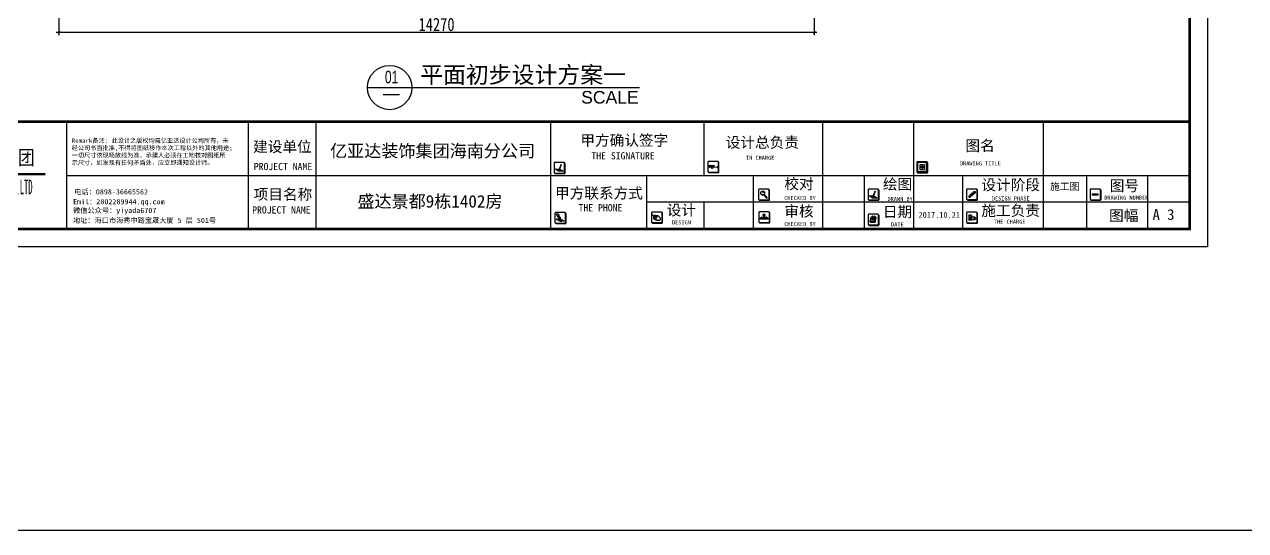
# Model space of a CAD drawing. Header units: millimetres. Extents: x -77055 to 331180, y -861586 to -491011.
# Drawn here: x 142593 to 165665, y -781612 to -772042 of the extents above; entities that cross this region are included whole.
import ezdxf
from ezdxf.enums import TextEntityAlignment as Align

# ---------------------------------------------------------------- set-up
doc = ezdxf.new("R2010")
doc.units = ezdxf.units.MM
doc.header["$PDMODE"] = 3
for name, color, linetype in [('0-01图框模板说明', 2, 'Continuous'), ('0-02图框细线', 136, 'Continuous'), ('250', 250, 'Continuous'), ('TK', 7, 'Continuous')]:
    doc.layers.add(name, color=color, linetype=linetype)
doc.styles.add('ar', font='arial.ttf')
doc.styles.add('DIM', font='simhei.ttf', dxfattribs={"width": 0.8})
doc.styles.add('H1', font='')
doc.styles.get("Standard").update_dxf_attribs({"font": 'simhei.ttf'})
doc.styles.add('黑体', font='simhei.ttf')
doc.styles.get('H1').set_extended_font_data('SimSun')
doc.dimstyles.new('1-50', dxfattribs={"dimscale": 50, "dimtxt": 5, "dimasz": 1, "dimexe": 1, "dimexo": 0.1, "dimgap": 0.5, "dimtad": 1, "dimdec": 0, "dimdsep": 46, "dimtxsty": 'DIM', "dimblk": 'ARCHTICK', "dimcen": 4, "dimdle": 1, "dimclrd": 3, "dimclre": 3, "dimclrt": 1, "dimadec": 0, "dimazin": 0, "dimtfac": 1, "dimtdec": 0, "dimtmove": 2, "dimatfit": 3, "dimldrblk": 'DOT', "dimfxl": 15, "dimfxlon": 1, "dimarcsym": 0})

# ---------------------------------------------------------------- blocks, each defined once
blk = doc.blocks.new('_ArchTick')
at = {"color": 0, "linetype": 'ByBlock', "const_width": 0.15}
blk.add_lwpolyline([(-0.5, -0.5), (0.5, 0.5)], dxfattribs=at)
blk = doc.blocks.new('*D402')
at = {"layer": '250', "color": 3, "lineweight": -2}
for p, q in [((143245, -771445), (143245, -772245)), ((157515, -771445), (157515, -772245)), ((157565, -772195), (143195, -772195))]:
    blk.add_line(p, q, dxfattribs=at)
at = {"layer": 'Defpoints', "color": 0}
for p in [(143245, -770810), (157515, -770810), (143245, -772195)]:
    blk.add_point(p, dxfattribs=at)
at = {"layer": '250', "color": 3, "lineweight": -2, "xscale": 50, "yscale": 50, "zscale": 50, "rotation": 180}
blk.add_blockref('_ArchTick', (143245, -772195), dxfattribs=at)
at = {"layer": '250', "color": 3, "lineweight": -2, "xscale": 50, "yscale": 50, "zscale": 50}
blk.add_blockref('_ArchTick', (157515, -772195), dxfattribs=at)
at = {"layer": '250', "color": 1, "insert": (150380, -772044), "char_height": 250, "attachment_point": 5, "style": 'DIM'}
blk.add_mtext('14270', dxfattribs=at)
blk = doc.blocks.new('_Dot')
at = {"color": 0, "linetype": 'ByBlock', "lineweight": -2}
blk.add_line((-0.5, 0), (-1, 0), dxfattribs=at)
at = {"color": 0, "linetype": 'ByBlock', "const_width": 0.5}
blk.add_lwpolyline([(-0.25, 0, 1), (0.25, 0, 1)], format="xyb", close=True, dxfattribs=at)
blk = doc.blocks.new('A$C277C16EF')
at = {"layer": '0-01图框模板说明'}
for points in [[(-12145, 1411, -0.414214), (-12158, 1397), (-12331, 1397, -0.071272), (-12335, 1398, 0.348143), (-12322, 1388), (-12149, 1388, 0.414214), (-12135, 1401), (-12135, 1574, 0.333108), (-12145, 1587, -0.057743), (-12145, 1584)], [(-9240, 1428, -0.414214), (-9254, 1415), (-9427, 1415, -0.071272), (-9430, 1416, 0.348143), (-9417, 1405), (-9245, 1405, 0.414214), (-9231, 1419), (-9231, 1592, 0.333108), (-9241, 1605, -0.057743), (-9240, 1601)], [(-5292, 1424, -0.414214), (-5306, 1411), (-5479, 1411, -0.071272), (-5482, 1411, 0.348143), (-5470, 1401), (-5297, 1401, 0.414214), (-5283, 1414), (-5283, 1587, 0.333108), (-5293, 1600, -0.057743), (-5292, 1597)], [(-8283, 904, -0.414214), (-8296, 891), (-8469, 891, -0.071272), (-8473, 891, 0.348143), (-8460, 881), (-8287, 881, 0.414214), (-8273, 894), (-8273, 1067, 0.333108), (-8283, 1080, -0.057743), (-8283, 1077)], [(-6214, 904, -0.414214), (-6227, 891), (-6400, 891, -0.071272), (-6404, 891, 0.348143), (-6391, 881), (-6218, 881, 0.414214), (-6205, 894), (-6205, 1067, 0.333108), (-6214, 1080, -0.057743), (-6214, 1077)], [(-4353, 909, -0.414214), (-4366, 895), (-4539, 895, -0.071272), (-4543, 896, 0.348143), (-4530, 885), (-4357, 885, 0.414214), (-4344, 899), (-4344, 1072, 0.333108), (-4353, 1085, -0.057743), (-4353, 1081)], [(-2020, 907, -0.414214), (-2033, 893), (-2206, 893, -0.071272), (-2210, 894, 0.348143), (-2197, 884), (-2024, 884, 0.414214), (-2011, 897), (-2011, 1070, 0.333108), (-2020, 1083, -0.057743), (-2020, 1080)], [(-2172, 1004), (-2072, 1004), (-2072, 979), (-2172, 979)], [(-12128, 465, -0.414214), (-12141, 451), (-12314, 451, -0.071272), (-12318, 452, 0.348143), (-12305, 442), (-12132, 442, 0.414214), (-12119, 455), (-12119, 628, 0.333108), (-12129, 641, -0.057743), (-12128, 638)], [(-10305, 473, -0.414214), (-10318, 460), (-10491, 460, -0.071272), (-10495, 460, 0.348143), (-10482, 450), (-10309, 450, 0.414214), (-10296, 463), (-10296, 636, 0.333108), (-10305, 649, -0.057743), (-10305, 646)], [(-8276, 476, -0.414214), (-8289, 462), (-8462, 462, -0.071272), (-8466, 463, 0.348143), (-8453, 453), (-8280, 453, 0.414214), (-8267, 466), (-8267, 639, 0.333108), (-8276, 652, -0.057743), (-8276, 649)], [(-6214, 431, -0.414214), (-6227, 418), (-6400, 418, -0.071272), (-6404, 418, 0.348143), (-6391, 408), (-6218, 408, 0.414214), (-6205, 421), (-6205, 594, 0.333108), (-6214, 607, -0.057743), (-6214, 604)], [(-4353, 471, -0.414214), (-4366, 457), (-4539, 457, -0.071272), (-4543, 458, 0.348143), (-4530, 448), (-4357, 448, 0.414214), (-4344, 461), (-4344, 634, 0.333108), (-4353, 647, -0.057743), (-4353, 644)]]:
    blk.add_hatch(color=8, dxfattribs=at).paths.add_polyline_path(points)
h = blk.add_hatch(color=8, dxfattribs=at)
h.paths.add_polyline_path([(-5392, 1527), (-5409, 1527), (-5409, 1511), (-5392, 1511)])
h.paths.add_polyline_path([(-5392, 1511), (-5375, 1511), (-5375, 1527), (-5392, 1527)])
h.paths.add_polyline_path([(-5392, 1511), (-5392, 1495), (-5375, 1495), (-5375, 1511)])
h.paths.add_polyline_path([(-5392, 1511), (-5409, 1511), (-5409, 1495), (-5392, 1495)])
at = {"layer": '0-01图框模板说明', "color": 8}
for p, q in [((-12251, 1448), (-12253, 1444)), ((-12252, 1448), (-12253, 1446)), ((-12253, 1446), (-12253, 1444)), ((-12252, 1445), (-12253, 1444)), ((-12251, 1447), (-12252, 1445)), ((-9408, 1541), (-9327, 1547)), ((-9396, 1540), (-9326, 1546)), ((-9345, 1510), (-9264, 1516)), ((-9333, 1509), (-9264, 1515)), ((-5437, 1511), (-5348, 1511)), ((-5392, 1555), (-5392, 1466)), ((-8385, 988), (-8328, 922)), ((-8374, 997), (-8317, 932)), ((-6322, 942), (-6322, 939)), ((-6321, 941), (-6322, 938)), ((-6321, 939), (-6322, 938)), ((-6322, 939), (-6322, 938)), ((-6320, 941), (-6321, 939)), ((-4511, 968), (-4511, 940)), ((-4511, 968), (-4481, 968)), ((-4511, 940), (-4480, 940)), ((-4481, 996), (-4451, 996)), ((-4481, 996), (-4481, 968)), ((-4390, 1020), (-4480, 940)), ((-4451, 1025), (-4451, 996)), ((-4451, 1025), (-4421, 1025)), ((-4421, 1051), (-4390, 1051)), ((-4421, 1051), (-4421, 1025)), ((-4390, 1051), (-4390, 1020)), ((-12241, 484), (-12306, 527)), ((-12306, 527), (-12253, 527)), ((-12224, 527), (-12219, 527)), ((-12219, 527), (-12153, 484)), ((-10471, 551), (-10471, 551)), ((-10462, 577), (-10429, 561)), ((-10456, 543), (-10415, 520)), ((-10421, 576), (-10454, 588)), ((-10449, 575), (-10449, 575)), ((-10449, 575), (-10425, 562)), ((-10420, 571), (-10445, 582)), ((-10379, 585), (-10421, 597)), ((-10411, 561), (-10404, 557)), ((-8449, 546), (-8428, 560)), ((-8426, 561), (-8406, 561)), ((-8383, 572), (-8383, 576)), ((-8376, 572), (-8376, 576)), ((-8350, 561), (-8328, 561)), ((-8308, 546), (-8326, 560)), ((-6374, 473), (-6362, 462)), ((-6294, 470), (-6371, 470)), ((-6291, 467), (-6368, 467)), ((-6288, 465), (-6365, 465)), ((-6285, 462), (-6362, 462)), ((-6272, 566), (-6294, 470)), ((-6269, 563), (-6291, 467)), ((-6266, 561), (-6288, 465)), ((-6263, 559), (-6285, 462)), ((-6275, 569), (-6263, 559)), ((-4510, 597), (-4510, 515)), ((-4395, 564), (-4477, 564)), ((-4395, 510), (-4477, 510)), ((-4456, 597), (-4456, 515))]:
    blk.add_line(p, q, dxfattribs=at)
at = {"layer": '0-01图框模板说明', "color": 2, "const_width": 49}
blk.add_lwpolyline([(-338, 19745), (-338, 338), (-28062, 338), (-28062, 19745)], close=True, dxfattribs=at)
blk.add_lwpolyline([(-338, 2367), (-28066, 2367)], dxfattribs=at)
at = {"layer": '0-01图框模板说明', "color": 8}
for points in [[(-12331, 1397), (-12158, 1397, 0.414214), (-12145, 1411), (-12145, 1584, 0.414214), (-12158, 1597), (-12331, 1597, 0.414214), (-12344, 1584), (-12344, 1411, 0.414214)], [(-12208, 1555), (-12215, 1557), (-12215, 1559, -0.451962), (-12211, 1560), (-12210, 1560, -0.418435), (-12208, 1556)], [(-9427, 1415), (-9254, 1415, 0.414214), (-9240, 1428), (-9240, 1601, 0.414214), (-9254, 1615), (-9427, 1615, 0.414214), (-9440, 1601), (-9440, 1428, 0.414214)], [(-5479, 1411), (-5306, 1411, 0.414214), (-5292, 1424), (-5292, 1597, 0.414214), (-5306, 1610), (-5479, 1610, 0.414214), (-5492, 1597), (-5492, 1424, 0.414214)], [(-8469, 891), (-8296, 891, 0.414214), (-8283, 904), (-8283, 1077, 0.414214), (-8296, 1090), (-8469, 1090, 0.414214), (-8482, 1077), (-8482, 904, 0.414214)], [(-6400, 891), (-6227, 891, 0.414214), (-6214, 904), (-6214, 1077, 0.414214), (-6227, 1090), (-6400, 1090, 0.414214), (-6413, 1077), (-6413, 904, 0.414214)], [(-6277, 1048), (-6285, 1051), (-6284, 1052, -0.451962), (-6280, 1054), (-6279, 1053, -0.418435), (-6277, 1049)], [(-4539, 895), (-4366, 895, 0.414214), (-4353, 909), (-4353, 1081, 0.414214), (-4366, 1095), (-4539, 1095, 0.414214), (-4552, 1081), (-4552, 909, 0.414214)], [(-2206, 893), (-2033, 893, 0.414214), (-2020, 907), (-2020, 1080, 0.414214), (-2033, 1093), (-2206, 1093, 0.414214), (-2219, 1080), (-2219, 907, 0.414214)], [(-12314, 451), (-12141, 451, 0.414214), (-12128, 465), (-12128, 638, 0.414214), (-12141, 651), (-12314, 651, 0.414214), (-12328, 638), (-12328, 465, 0.414214)], [(-10491, 460), (-10318, 460, 0.414214), (-10305, 473), (-10305, 646, 0.414214), (-10318, 659), (-10491, 659, 0.414214), (-10504, 646), (-10504, 473, 0.414214)], [(-8462, 462), (-8289, 462, 0.414214), (-8276, 476), (-8276, 649, 0.414214), (-8289, 662), (-8462, 662, 0.414214), (-8476, 649), (-8476, 476, 0.414214)], [(-8446, 547), (-8311, 547, -0.414214), (-8307, 543), (-8307, 526, -0.414214), (-8311, 522), (-8446, 522, -0.414214), (-8450, 526), (-8450, 543, -0.414214)], [(-6400, 418), (-6227, 418, 0.414214), (-6214, 431), (-6214, 604, 0.414214), (-6227, 617), (-6400, 617, 0.414214), (-6413, 604), (-6413, 431, 0.414214)], [(-4539, 457), (-4366, 457, 0.414214), (-4353, 471), (-4353, 644, 0.414214), (-4366, 657), (-4539, 657, 0.414214), (-4552, 644), (-4552, 471, 0.414214)]]:
    blk.add_lwpolyline(points, format="xyb", close=True, dxfattribs=at)
for points in [[(-12335, 1398, 0.348143), (-12322, 1388), (-12149, 1388, 0.414214), (-12135, 1401), (-12135, 1574, 0.333108), (-12145, 1587)], [(-9430, 1416, 0.348143), (-9417, 1405), (-9245, 1405, 0.414214), (-9231, 1419), (-9231, 1592, 0.333108), (-9241, 1605)], [(-5482, 1411, 0.348143), (-5470, 1401), (-5297, 1401, 0.414214), (-5283, 1414), (-5283, 1587, 0.333108), (-5293, 1600)], [(-8473, 891, 0.348143), (-8460, 881), (-8287, 881, 0.414214), (-8273, 894), (-8273, 1067, 0.333108), (-8283, 1080)], [(-6404, 891, 0.348143), (-6391, 881), (-6218, 881, 0.414214), (-6205, 894), (-6205, 1067, 0.333108), (-6214, 1080)], [(-4543, 896, 0.348143), (-4530, 885), (-4357, 885, 0.414214), (-4344, 899), (-4344, 1072, 0.333108), (-4353, 1085)], [(-2210, 894, 0.348143), (-2197, 884), (-2024, 884, 0.414214), (-2011, 897), (-2011, 1070, 0.333108), (-2020, 1083)], [(-12318, 452, 0.348143), (-12305, 442), (-12132, 442, 0.414214), (-12119, 455), (-12119, 628, 0.333108), (-12129, 641)], [(-10495, 460, 0.348143), (-10482, 450), (-10309, 450, 0.414214), (-10296, 463), (-10296, 636, 0.333108), (-10305, 649)], [(-8466, 463, 0.348143), (-8453, 453), (-8280, 453, 0.414214), (-8267, 466), (-8267, 639, 0.333108), (-8276, 652)], [(-6404, 418, 0.348143), (-6391, 408), (-6218, 408, 0.414214), (-6205, 421), (-6205, 594, 0.333108), (-6214, 607)], [(-4543, 458, 0.348143), (-4530, 448), (-4357, 448, 0.414214), (-4344, 461), (-4344, 634, 0.333108), (-4353, 647)]]:
    blk.add_lwpolyline(points, format="xyb", dxfattribs=at)
for points in [[(-12238, 1473), (-12235, 1473), (-12170, 1430), (-12257, 1430), (-12323, 1473), (-12246, 1473)], [(-6307, 966), (-6304, 966), (-6239, 923), (-6327, 923), (-6392, 966), (-6316, 966)], [(-8369, 565), (-8356, 565), (-8347, 559), (-8409, 559), (-8399, 565), (-8390, 565)], [(-6334, 569), (-6275, 569), (-6297, 473), (-6374, 473), (-6351, 569), (-6338, 569)]]:
    blk.add_lwpolyline(points, dxfattribs=at)
for points in [[(-12251, 1447), (-12252, 1448), (-12249, 1464), (-12242, 1462)], [(-12211, 1548), (-12218, 1551), (-12249, 1464), (-12242, 1462)], [(-12208, 1555), (-12216, 1558), (-12218, 1551), (-12210, 1548)], [(-5478, 1425), (-5306, 1425), (-5306, 1597), (-5478, 1597)], [(-5437, 1466), (-5348, 1466), (-5348, 1555), (-5437, 1555)], [(-5409, 1527), (-5375, 1527), (-5375, 1495), (-5409, 1495)], [(-6320, 941), (-6322, 942), (-6319, 958), (-6311, 955)], [(-6280, 1042), (-6287, 1044), (-6319, 958), (-6311, 955)], [(-6277, 1048), (-6285, 1051), (-6287, 1044), (-6280, 1042)], [(-2172, 1004), (-2072, 1004), (-2072, 979), (-2172, 979)], [(-8409, 559), (-8347, 559), (-8347, 551), (-8409, 551)], [(-6355, 495), (-6347, 495), (-6349, 489), (-6356, 489)], [(-6334, 545), (-6302, 545), (-6310, 520), (-6341, 520)], [(-6340, 495), (-6332, 495), (-6334, 489), (-6341, 489)], [(-6325, 495), (-6318, 495), (-6319, 489), (-6327, 489)], [(-6311, 495), (-6303, 495), (-6305, 489), (-6312, 489)]]:
    blk.add_lwpolyline(points, close=True, dxfattribs=at)
for centre, radius in [((-8402, 1020), 36), ((-12280, 614), 17.7), ((-12268, 579), 2.53), ((-12263, 570), 2.53), ((-12262, 582), 2.53), ((-12259, 560), 2.53), ((-12258, 573), 2.53), ((-12256, 586), 2.53), ((-12253, 563), 2.53), ((-12254, 548), 2.53), ((-12252, 576), 2.53), ((-12239, 527), 14.3), ((-12247, 566), 2.53), ((-12248, 551), 2.53), ((-12242, 555), 2.53), ((-6295, 558), 2.7)]:
    blk.add_circle(centre, radius, dxfattribs=at)
for centre, radius, start, end in [((-9389, 1516), 24.9, 105.757, 120.9015), ((-9388, 1491), 21.7, 39.9377, 115.0821), ((-9396, 1540), 0.332, 94.538, 105.757), ((-9381, 1528), 16.1, 194.4811, 315.0527), ((-9326, 1485), 24.9, 105.757, 138.6812), ((-9333, 1509), 0.332, 94.538, 105.757), ((-9332, 1534), 14.1, 298.7114, 70.1269), ((-9332, 1534), 13.4, 300.3285, 62.5398), ((-9326, 1545), 0.332, 62.5398, 94.538), ((-9325, 1522), 0.341, 133.8328, 294.2798), ((-9269, 1503), 14.1, 298.7114, 70.1269), ((-9264, 1515), 0.332, 62.5398, 94.538), ((-9270, 1503), 13.4, 300.3285, 62.5398), ((-9263, 1491), 0.341, 133.8328, 294.2798), ((-8401, 1017), 36, 191.5054, 300.5031), ((-8404, 1020), 18, 22.4479, 114.9174), ((-8408, 1029), 8.45, 340.0341, 111.5177), ((-8401, 1017), 36, 323.7918, 16.5929), ((-8324, 929), 7.87, 246.2917, 21.6824), ((-12394, 500), 144, 10.8653, 46.0134), ((-11892, 729), 386, 196.3548, 210.1283), ((-10446, 561), 21.3, 158.1829, 240.9002), ((-10421, 555), 46.4, 172.2315, 207.5085), ((-10376, 526), 99.8, 139.3249, 154.2833), ((-10374, 651), 146, 233.0714, 279.6677), ((-10430, 563), 35, 74.0812, 127.264), ((-10447, 579), 3.62, 54.1755, 246.924), ((-10445, 579), 46.7, 277.384, 14.5417), ((-10419, 579), 21, 239.1443, 279.6549), ((-10424, 568), 5.39, 255.5948, 46.2056), ((-10431, 557), 21, 22.1455, 62.6561), ((-10416, 563), 5.32, 279.6549, 22.1455), ((-10357, 637), 131, 243.4996, 273.0164), ((-10448, 474), 131, 28.784, 58.3007), ((-10359, 532), 27.1, 290.3762, 11.4241), ((-8426, 557), 3.88, 90, 119.8772), ((-8379, 671), 77.3, 259.2449, 280.7551), ((-8411, 572), 28.6, 7.6088, 51.9955), ((-8395, 577), 13.3, 284.907, 336.821), ((-8379, 584), 23.4, 237.0341, 302.9659), ((-8347, 572), 28.6, 128.0045, 172.3912), ((-8373, 572), 2.72, 180, 209.5766), ((-8363, 578), 14.2, 209.5766, 255.9056), ((-8328, 557), 3.88, 58.6434, 90), ((-6337, 558), 2.7, 133.5405, 58.5094), ((-6319, 562), 20.4, 120.0838, 193.4607), ((-6337, 559), 2.06, 218.3923, 328.4538), ((-6319, 562), 16.9, 118.9884, 196.0214), ((-6336, 557), 2.7, 72.6047, 87.6936), ((-6326, 570), 9.85, 350.5454, 105.731), ((-6327, 569), 7.74, 355.4404, 89.6822), ((-6277, 562), 20.4, 127.1675, 193.4607), ((-6294, 557), 2.7, 72.6047, 215.7707), ((-6295, 559), 2.06, 218.3923, 328.4538), ((-6278, 562), 16.3, 120.88, 197.6449), ((-6286, 573), 6.91, 75.6414, 126.1244), ((-6286, 571), 5.41, 333.2308, 96.566), ((-6286, 571), 8.4, 340.7006, 72.9302)]:
    blk.add_arc(centre, radius, start, end, dxfattribs=at)
for centre, major_axis, ratio in [((-9409, 1520), (0, 20.6), 0.646017), ((-9408, 1520), (0, 20.6), 0.646017), ((-9358, 1505), (0, 20.6), 0.646017), ((-9357, 1505), (0, 20.6), 0.646017), ((-4483, 597), (-27.1, 0), 0.454196), ((-4483, 515), (-27.1, 0), 0.454196), ((-4477, 537), (0, 27.1), 0.454196), ((-4395, 537), (0, 27.1), 0.454196)]:
    blk.add_ellipse(centre, major_axis=major_axis, ratio=ratio, dxfattribs=at)
blk.add_ellipse((-8379, 604), major_axis=(25.4, 0), ratio=0.460933, start_param=-0.967391, end_param=4.108984, dxfattribs=at)
blk.add_spline([(-12239, 513), (-12210, 500), (-12209, 510), (-12222, 507), (-12230, 484), (-12195, 490), (-12189, 484)], degree=3, dxfattribs=at)
for points in [[(-10458, 585), (-10473, 587), (-10480, 594), (-10483, 611)], [(-10456, 587), (-10473, 588), (-10478, 600), (-10482, 612)]]:
    blk.add_open_spline(points, degree=3, dxfattribs=at)
at = {"layer": '0-02图框细线'}
for p, q in [((-21553, 338), (-21553, 2367)), ((-18119, 327), (-18119, 2367)), ((-16842, 327), (-16842, 2367)), ((-12405, 338), (-12405, 2367)), ((-9507, 1352), (-9507, 2367)), ((-7264, 1352), (-7264, 2367)), ((-5546, 338), (-5546, 2367)), ((-3096, 1352), (-3096, 2367)), ((-21553, 1352), (-338, 1352)), ((-10594, 338), (-10594, 1352)), ((-8574, 338), (-8574, 1352)), ((-7264, 338), (-7264, 1352)), ((-6480, 338), (-6480, 1352)), ((-4619, 338), (-4619, 1352)), ((-3096, 338), (-3096, 1352)), ((-2280, 338), (-2280, 1352)), ((-1131, 1352), (-1131, 338)), ((-338, 845), (-10594, 845)), ((-9507, 338), (-9507, 845))]:
    blk.add_line(p, q, dxfattribs=at)
blk.add_lwpolyline([(0, 20083), (0, 0), (-28400, 0), (-28400, 20083)], close=True, dxfattribs=at)
at = {"layer": '0-02图框细线', "ltscale": 0.2, "const_width": 45}
blk.add_lwpolyline([(-26342, 1377), (-21957, 1377)], dxfattribs=at)
at = {"layer": '0-02图框细线'}
for s, insert, char_height, attachment_point in [('{\\fSimSun|b0|i0|c134|p2;甲方确认签字}', (-11848, 2004), 202.86, 4), ('{\\fSimSun|b0|i0|c134|p2;设计总负责}', (-9102, 1965), 202.86, 4), ('{\\fSimHei|b0|i0|c134|p2;Remark备注: 此设计之版权均属亿亚达设计公司所有，未\\P经公司书面批准,不得将图纸移作本次工程以外的其他用途;\\P一切尺寸依现场放线为准，承建人必须在工地核对图纸所\\P示尺寸，如发现有任何矛盾处，应立即通知设计师。}', (-21458, 1541), 83.12, 7), ('{\\fSimSun|b0|i0|c134|p2;建设单位}', (-18031, 1885), 202.86, 4), ('{\\fSimSun|b0|i0|c134|p2;图名}', (-4572, 1904), 202.86, 4), ('{\\fSimSun|b0|i0|c134|p2;THE SIGNATURE}', (-11640, 1722), 135.24, 4), ('{\\fSimSun|b0|i0|c134|p2;IN CHARGE}', (-8719, 1685), 76.2, 4), ('{\\fSimSun|b0|i0|c134|p2;DRAWING TITLE}', (-4678, 1579), 76.2, 4), ('{\\fSimSun|b0|i0|c134|p2;PROJECT NAME}', (-18018, 1518), 135.24, 4), ('{\\fSimSun|b0|i0|c134|p2;校对}', (-7994, 1181), 202.86, 4), ('{\\fSimSun|b0|i0|c134|p2;绘图}', (-6132, 1175), 202.86, 4), ('{\\fSimSun|b0|i0|c134|p2;设计阶段}', (-4271, 1162), 202.86, 4), ('{\\fSimHei|b0|i0|c134|p2;施工图}', (-2696, 1135), 135.24, 5), ('{\\fSimSun|b0|i0|c134|p2;图号}', (-1846, 1145), 202.86, 4), ('{\\fSimSun|b0|i0|c134|p2;电话：0898-36665562  }', (-21410, 1036), 96.98, 4), ('{\\fSimSun|b0|i0|c134|p2;项目名称}', (-18020, 983), 202.86, 4), ('{\\fSimSun|b0|i0|c134|p2;甲方联系方式}', (-12326, 1005), 202.86, 4), ('{\\fSimSun|b0|i0|c134|p2;CHECKED BY}', (-7997, 925), 76.2, 4), ('{\\fSimSun|b0|i0|c134|p2;DRAWN BY}', (-6045, 909), 76.2, 4), ('{\\fSimSun|b0|i0|c134|p2;DESIGN PHASE}', (-4074, 915), 76.2, 4), ('{\\fSimSun|b0|i0|c134|p2;DRAWING NUMBER}', (-1951, 931), 76.2, 4), ('{\\fSimSun|b0|i0|c134|p2;微信公众号：yiyada6707}', (-21432, 677), 96.98, 4), ('{\\fSimSun|b0|i0|c134|p2;Emil：2802289944.qq.com}', (-21432, 841), 96.98, 4), ('{\\fSimSun|b0|i0|c134|p2;PROJECT NAME}', (-18049, 698), 135.24, 4), ('{\\fSimSun|b0|i0|c134|p2;THE PHONE}', (-11882, 740), 135.24, 4), ('{\\fSimSun|b0|i0|c134|p2;设计}', (-10215, 686), 202.86, 4), ('{\\fSimSun|b0|i0|c134|p2;审核}', (-7994, 663), 202.86, 4), ('{\\fSimSun|b0|i0|c134|p2;日期}', (-6132, 653), 202.86, 4), ('{\\fSimSun|b0|i0|c134|p2;施工负责}', (-4271, 677), 202.86, 4), ('{\\fSimSun|b0|i0|c134|p2;图幅}', (-1857, 581), 202.86, 4), ('{\\fSimSun|b0|i0|c134|p2;A 3}', (-1037, 611), 202.86, 4), ('{\\fSimSun|b0|i0|c134|p2;地址：海口市海秀中路宝晟大厦 5 层 501号}', (-21433, 497), 96.98, 4), ('{\\fSimSun|b0|i0|c134|p2;DESIGN}', (-10116, 464), 76.2, 4), ('{\\fSimSun|b0|i0|c134|p2;CHECKED BY}', (-7997, 433), 76.2, 4), ('{\\fSimSun|b0|i0|c134|p2;DATE}', (-5978, 426), 76.2, 4), ('2017.10.21', (-5460, 605), 110, 4), ('{\\fSimSun|b0|i0|c134|p2;THE CHARGE}', (-4034, 476), 76.2, 4)]:
    blk.add_mtext(s, dxfattribs=dict(at, insert=insert, char_height=char_height, attachment_point=attachment_point))
at = {"layer": '0-02图框细线', "char_height": 236.67, "attachment_point": 5, "style": '黑体'}
for s, insert in [('亿亚达装饰集团海南分公司', (-14640, 1802)), ('{\\fSimSun|b0|i0|c134|p2;盛达景都9栋1402房}', (-14690, 849))]:
    blk.add_mtext(s, dxfattribs=dict(at, insert=insert))
at = {"layer": 'TK', "color": 150, "style": 'H1'}
for s, width, p in [('江 苏 億 亞 逹 装 饰 集 团', 0.85, (-26327, 1551)), ('jiangsu  Yiyada Interior design Engineering co.,LTD', 0.43, (-26331, 997))]:
    blk.add_text(s, height=277.07, dxfattribs=dict(at, width=width)).set_placement(p)

msp = doc.modelspace()

# ---------------------------------------------------------------- linework, layer by layer
at = {"color": 2}
msp.add_line((149075.8, -773236.4), (149912.1, -773236.4), dxfattribs=at)
msp.add_line((149912.1, -773236.4), (154213.6, -773236.4))
at = {"color": 150}
msp.add_circle((149493.9, -773236.4), 418.2, dxfattribs=at)
at = {"layer": '250', "color": 7}
msp.add_lwpolyline([(129716.1, -752963.2), (173676.9, -752963.2), (173676.9, -781611.8), (129716.1, -781611.8)], close=True, dxfattribs=at)

# ---------------------------------------------------------------- block references
msp.add_blockref('A$C277C16EF', (164944.6, -776248.9), dxfattribs=at)

# ---------------------------------------------------------------- texts
at = {"color": 2, "style": 'ar'}
msp.add_text('SCALE  ', height=237.6, dxfattribs=at).set_placement((153111.6, -773538.4))
at = {"color": 2, "style": 'ar', "flags": 8}
msp.add_attdef('平面初步设计方案一', text='原始结构图', height=316.8, dxfattribs=at).set_placement((152014.3, -772986.5), align=Align.MIDDLE)
at = {"color": 2, "style": 'ar', "width": 0.680032}
msp.add_attdef('01', text='02', height=237.6, dxfattribs=at).set_placement((149404.3, -773155.5), (149655.3, -773155.5), align=Align.FIT)
at = {"color": 2, "style": 'ar', "width": 3.8549, "flags": 8}
msp.add_attdef('-', text='-', height=237.6, dxfattribs=at).set_placement((149311.6, -773463.4), (149737.7, -773463.4), align=Align.FIT)

# ---------------------------------------------------------------- dimensions: what is measured, and where the dimension line sits
at = {"layer": '250', "color": 7}
dim = msp.add_linear_dim(base=(143245.2, -772195.4), p1=(157515.2, -770810), p2=(143245.2, -770810), dimstyle='1-50', dxfattribs=at)
dim.commit()
dim.dimension.update_dxf_attribs({"geometry": '*D402', "text_midpoint": (150380.2, -772044)})

doc.saveas('drawing.dxf')
